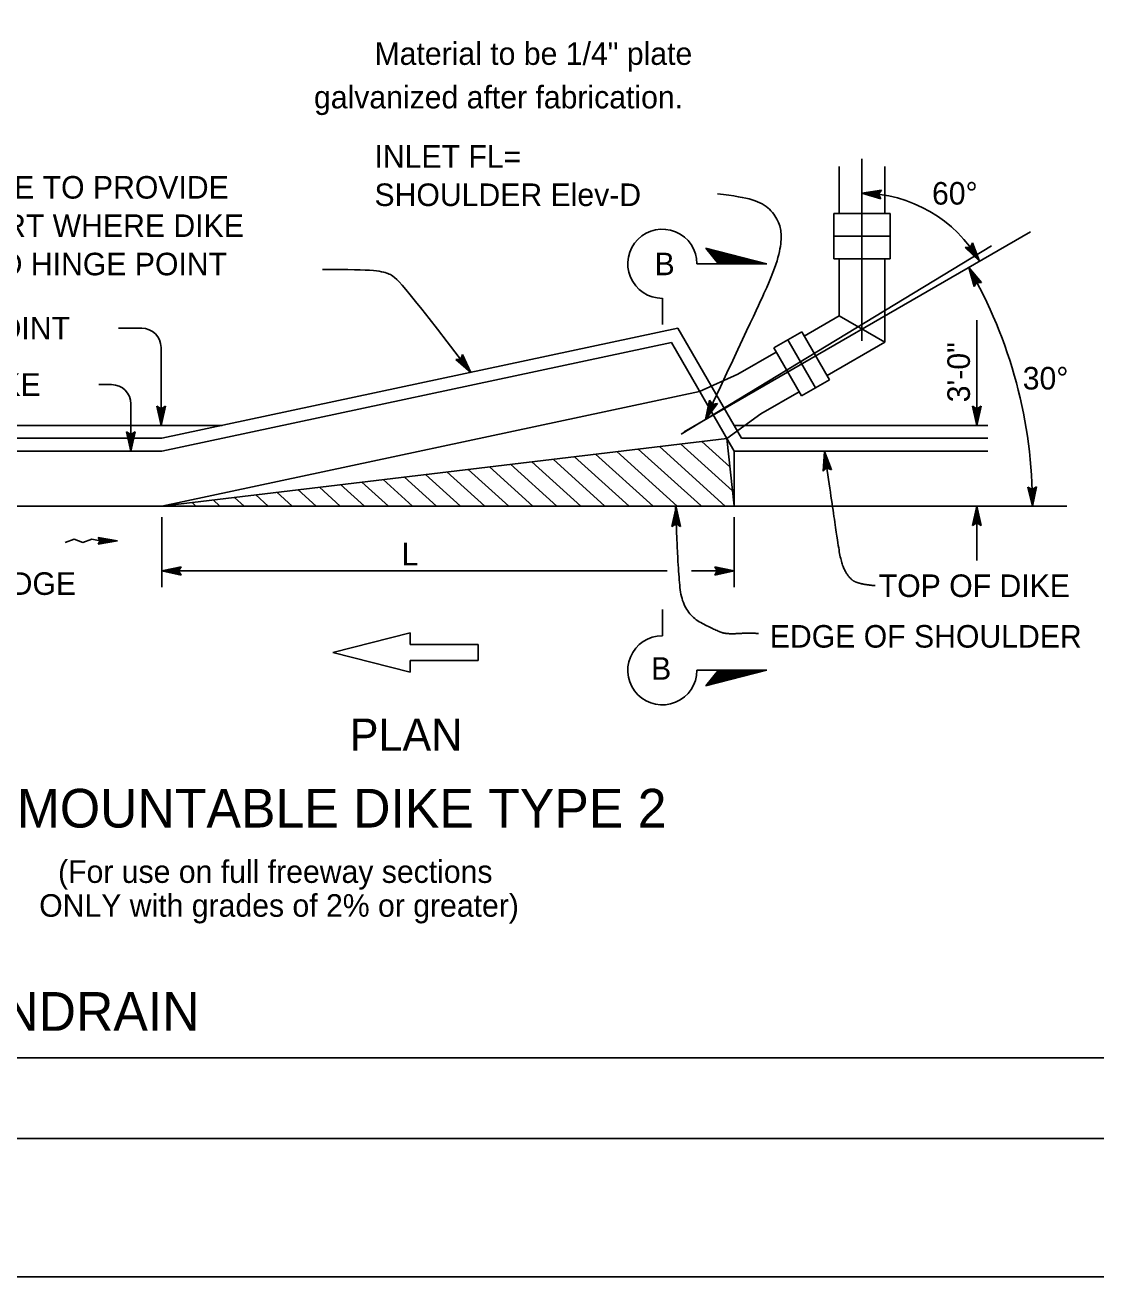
# Model space of a CAD drawing. Extents: x -894 to 866, y -472 to 714.
# Drawn here: x 24.9 to 357.1, y -472.4 to -84.1 of the extents above; entities that cross this region are included whole.
import ezdxf

# ---------------------------------------------------------------- set-up
doc = ezdxf.new("R2010")
doc.units = 0
for name, color, linetype in [('22 Misc Cnst Det', 7, 'Continuous'), ('56 Stage 3 Anno', 7, 'Continuous'), ('57 Undefined', 7, 'Continuous'), ('60 Nongeo Data', 7, 'Continuous'), ('border_PLOTTING-ELEMENTS', 7, 'Continuous'), ('border_rw_22x34_Cut_Lines', 7, 'Continuous'), ('border_SHEET', 7, 'Continuous')]:
    doc.layers.add(name, color=color, linetype=linetype)

msp = doc.modelspace()

# ---------------------------------------------------------------- linework, layer by layer
at = {"layer": '22 Misc Cnst Det'}
for p, q in [((255.04, -158.13), (236.09, -153.3)), ((240.01, -158.13), (236.09, -153.3)), ((253.48, -158.13), (236.5, -153.8)), ((251.92, -158.13), (236.9, -154.3)), ((250.37, -158.13), (237.31, -154.8)), ((248.81, -158.13), (237.71, -155.3)), ((233.33, -158.13), (255.04, -158.13)), ((247.25, -158.13), (238.12, -155.8)), ((245.69, -158.13), (238.52, -156.3)), ((244.13, -158.13), (238.93, -156.8)), ((242.57, -158.13), (239.34, -157.3)), ((241.02, -158.13), (239.74, -157.8)), ((222.62, -168.84), (222.62, -176.99)), ((222.62, -273.51), (222.62, -265.36)), ((233.33, -284.23), (255.04, -284.23)), ((255.04, -284.23), (236.09, -289.06)), ((240.01, -284.23), (236.09, -289.06)), ((253.48, -284.23), (236.5, -288.56)), ((251.92, -284.23), (236.9, -288.06)), ((250.37, -284.23), (237.31, -287.56)), ((248.81, -284.23), (237.71, -287.06)), ((247.25, -284.23), (238.12, -286.56)), ((245.69, -284.23), (238.53, -286.05)), ((244.13, -284.23), (238.93, -285.55)), ((242.57, -284.23), (239.34, -285.05)), ((241.02, -284.23), (239.74, -284.55))]:
    msp.add_line(p, q, dxfattribs=at)
for centre, start, end in [((222.62, -158.13), 0, 270.0005), ((222.62, -284.23), 89.9995, 360)]:
    msp.add_arc(centre, 10.72, start, end, dxfattribs=at)
at = {"layer": '56 Stage 3 Anno'}
for p, q in [((284.53, -182.03), (284.53, -125.59)), ((284.52, -136.25), (290.59, -135.28)), ((285.91, -136.33), (290.33, -135.63)), ((290.59, -135.28), (289.71, -136.56)), ((290.59, -135.28), (290.59, -135.28)), ((290.43, -137.95), (284.52, -136.25)), ((284.52, -136.25), (284.52, -136.25)), ((290.24, -137.58), (285.9, -136.34)), ((287.28, -136.42), (290.14, -135.96)), ((290.02, -137.21), (287.28, -136.42)), ((288.66, -136.5), (289.88, -136.31)), ((289.87, -136.85), (288.66, -136.5)), ((289.71, -136.56), (290.43, -137.95)), ((290.43, -137.95), (290.43, -137.95)), ((229.35, -210.23), (336.8, -148.2)), ((316.59, -153.1), (318.14, -153.03)), ((321.03, -157.35), (316.59, -153.1)), ((316.59, -153.1), (316.59, -153.1)), ((320.25, -156.2), (317.02, -153.1)), ((319.49, -155.05), (317.4, -153.05)), ((318.73, -153.9), (317.83, -153.05)), ((318.14, -153.03), (318.81, -151.62)), ((318.27, -152.73), (318.73, -153.9)), ((318.46, -152.39), (319.49, -155.05)), ((318.63, -152), (320.26, -156.2)), ((318.81, -151.62), (318.81, -151.62)), ((318.81, -151.62), (321.03, -157.35)), ((321.03, -157.35), (321.03, -157.35)), ((319.32, -165.22), (317.64, -159.31)), ((317.64, -159.31), (317.64, -159.31)), ((317.64, -159.31), (321.66, -163.95)), ((319.53, -164.86), (318.3, -160.52)), ((318.31, -160.53), (321.24, -163.92)), ((319.73, -164.49), (318.95, -161.74)), ((318.95, -161.74), (320.85, -163.93)), ((319.95, -164.17), (319.61, -162.96)), ((319.61, -162.96), (320.42, -163.89)), ((320.11, -163.88), (319.32, -165.22)), ((319.32, -165.22), (319.32, -165.22)), ((321.66, -163.95), (320.11, -163.88)), ((321.66, -163.95), (321.66, -163.95)), ((53.9, -178.1), (61.14, -178.1)), ((320.19, -175.64), (320.19, -208.34)), ((67.14, -184.1), (67.14, -208.28)), ((160.07, -187.69), (160.66, -186.24)), ((160.66, -186.24), (160.66, -186.24)), ((160.66, -186.24), (163.18, -191.85)), ((158.52, -187.84), (160.07, -187.69)), ((163.18, -191.85), (158.52, -187.84)), ((158.52, -187.84), (158.52, -187.84)), ((162.35, -190.74), (158.95, -187.81)), ((161.53, -189.63), (159.33, -187.75)), ((160.7, -188.53), (159.76, -187.72)), ((160.18, -187.38), (160.7, -188.53)), ((160.36, -187.03), (161.53, -189.63)), ((160.5, -186.63), (162.36, -190.74)), ((163.18, -191.85), (163.18, -191.85)), ((47.86, -195.61), (51.78, -195.61)), ((57.78, -201.61), (57.78, -216.28)), ((235.96, -206.41), (237.26, -200.41)), ((239.68, -201.52), (235.96, -206.41)), ((236.54, -205.15), (237.49, -200.77)), ((239.27, -201.57), (236.54, -205.16)), ((237.12, -203.91), (237.73, -201.08)), ((238.85, -201.63), (237.12, -203.91)), ((237.26, -200.41), (237.26, -200.41)), ((237.26, -200.41), (238.13, -201.69)), ((237.69, -202.65), (237.96, -201.44)), ((238.46, -201.65), (237.69, -202.65)), ((238.13, -201.69), (239.68, -201.52)), ((239.68, -201.52), (239.68, -201.52)), ((67.14, -208.28), (65.8, -202.28)), ((65.8, -202.28), (65.8, -202.28)), ((65.8, -202.28), (67.14, -203.08)), ((67.13, -206.88), (66.16, -202.51)), ((67.14, -205.51), (66.51, -202.69)), ((67.14, -204.13), (66.87, -202.92)), ((67.14, -203.08), (68.47, -202.28)), ((68.47, -202.28), (67.14, -208.28)), ((68.12, -202.49), (67.14, -206.9)), ((67.76, -202.73), (67.14, -205.51)), ((67.41, -202.9), (67.14, -204.13)), ((68.47, -202.28), (68.47, -202.28)), ((320.19, -208.34), (318.86, -202.34)), ((318.86, -202.34), (318.86, -202.34)), ((318.86, -202.34), (320.19, -203.14)), ((320.19, -206.95), (319.22, -202.57)), ((320.19, -205.57), (319.57, -202.75)), ((320.19, -204.19), (319.92, -202.98)), ((320.19, -203.14), (321.53, -202.34)), ((321.53, -202.34), (320.19, -208.34)), ((321.17, -202.55), (320.19, -206.96)), ((320.81, -202.79), (320.19, -205.57)), ((320.47, -202.96), (320.19, -204.19)), ((321.53, -202.34), (321.53, -202.34)), ((67.14, -208.28), (67.14, -208.28)), ((235.96, -206.41), (235.96, -206.41)), ((320.19, -208.34), (320.19, -208.34)), ((57.78, -216.28), (56.45, -210.28)), ((56.45, -210.28), (56.45, -210.28)), ((56.45, -210.28), (57.78, -211.08)), ((57.78, -214.89), (56.81, -210.51)), ((57.79, -213.51), (57.16, -210.69)), ((57.79, -212.13), (57.52, -210.92)), ((57.78, -211.08), (59.12, -210.28)), ((59.12, -210.28), (57.78, -216.28)), ((58.77, -210.49), (57.78, -214.9)), ((58.41, -210.73), (57.79, -213.51)), ((58.06, -210.9), (57.79, -212.13)), ((59.12, -210.28), (59.12, -210.28)), ((57.78, -216.28), (57.78, -216.28)), ((272.48, -222.45), (272.89, -216.32)), ((272.89, -216.32), (272.89, -216.32)), ((272.89, -216.32), (275.12, -222.04)), ((272.8, -222.18), (273.1, -217.68)), ((273.11, -217.69), (274.73, -221.87)), ((273.12, -221.9), (273.31, -219.05)), ((273.31, -219.05), (274.36, -221.74)), ((273.44, -221.67), (273.52, -220.41)), ((273.52, -220.41), (273.97, -221.57)), ((273.68, -221.46), (272.48, -222.45)), ((272.48, -222.45), (272.48, -222.45)), ((275.12, -222.04), (273.68, -221.46)), ((275.12, -222.04), (275.12, -222.04)), ((337.45, -233.35), (335.96, -227.39)), ((335.96, -227.39), (335.96, -227.39)), ((335.96, -227.39), (337.31, -228.15)), ((337.41, -231.96), (336.33, -227.61)), ((337.38, -230.59), (336.68, -227.78)), ((337.34, -229.21), (337.05, -228.01)), ((337.31, -228.15), (338.63, -227.32)), ((337.59, -227.97), (337.34, -229.21)), ((337.93, -227.79), (337.38, -230.59)), ((338.28, -227.55), (337.41, -231.97)), ((338.63, -227.32), (337.45, -233.35)), ((338.63, -227.32), (338.63, -227.32)), ((67.35, -236.7), (67.35, -258.48)), ((225.61, -239.58), (226.95, -233.58)), ((225.97, -239.37), (226.95, -234.96)), ((226.33, -239.13), (226.95, -236.35)), ((226.95, -233.58), (226.95, -233.58)), ((226.95, -233.58), (228.28, -239.58)), ((226.95, -234.97), (227.92, -239.35)), ((226.95, -236.35), (227.57, -239.17)), ((244.87, -236.7), (244.87, -258.48)), ((318.85, -239.27), (320.19, -233.27)), ((319.2, -239.06), (320.19, -234.65)), ((319.56, -238.82), (320.19, -236.04)), ((320.19, -233.27), (320.19, -233.27)), ((320.19, -233.27), (321.52, -239.27)), ((320.19, -233.27), (320.19, -250.17)), ((320.19, -234.67), (321.16, -239.04)), ((320.19, -236.04), (320.81, -238.86)), ((337.45, -233.35), (337.45, -233.35)), ((226.95, -238.78), (225.61, -239.58)), ((225.61, -239.58), (225.61, -239.58)), ((226.67, -238.96), (226.95, -237.73)), ((226.95, -237.73), (227.22, -238.94)), ((228.28, -239.58), (226.95, -238.78)), ((228.28, -239.58), (228.28, -239.58)), ((320.19, -238.47), (318.85, -239.27)), ((318.85, -239.27), (318.85, -239.27)), ((319.91, -238.65), (320.19, -237.42)), ((320.19, -237.42), (320.45, -238.63)), ((321.52, -239.27), (320.19, -238.47)), ((321.52, -239.27), (321.52, -239.27)), ((47.61, -243.01), (53.62, -244.07)), ((48.23, -244.07), (47.61, -243.01)), ((53.62, -244.07), (47.61, -245.13)), ((47.61, -245.13), (48.23, -244.07)), ((47.78, -243.29), (52.18, -244.07)), ((52.18, -244.07), (47.78, -244.85)), ((47.94, -243.58), (50.76, -244.07)), ((50.76, -244.07), (47.94, -244.57)), ((48.11, -243.86), (49.3, -244.07)), ((49.3, -244.07), (48.11, -244.28)), ((67.35, -253.43), (73.35, -252.1)), ((73.35, -252.1), (72.55, -253.43)), ((73.35, -252.1), (73.35, -252.1)), ((239.67, -253.43), (238.87, -252.09)), ((238.87, -252.09), (238.87, -252.09)), ((238.87, -252.09), (244.87, -253.43)), ((73.35, -254.77), (67.35, -253.43)), ((67.35, -253.43), (67.35, -253.43)), ((67.35, -253.43), (224.09, -253.43)), ((73.13, -254.42), (68.73, -253.43)), ((68.74, -253.43), (73.11, -252.46)), ((70.11, -253.44), (72.94, -252.81)), ((72.9, -254.06), (70.11, -253.44)), ((71.49, -253.44), (72.7, -253.17)), ((72.72, -253.71), (71.49, -253.44)), ((72.55, -253.43), (73.35, -254.77)), ((73.35, -254.77), (73.35, -254.77)), ((231.62, -253.43), (244.87, -253.43)), ((244.87, -253.43), (238.87, -254.76)), ((238.87, -254.76), (239.67, -253.43)), ((238.87, -254.76), (238.87, -254.76)), ((239.09, -252.45), (243.49, -253.43)), ((243.48, -253.44), (239.11, -254.41)), ((242.11, -253.43), (239.28, -254.06)), ((239.32, -252.81), (242.11, -253.43)), ((239.5, -253.16), (240.73, -253.43)), ((240.73, -253.43), (239.52, -253.7)), ((244.87, -253.43), (244.87, -253.43))]:
    msp.add_line(p, q, dxfattribs=at)
msp.add_lwpolyline([(37.42, -244.57), (40.17, -243.58), (42.92, -244.57), (45.67, -243.58), (48.23, -244.07), (53.62, -244.07)], dxfattribs=at)
for centre, radius, start, end in [((284.53, -178.37), 42.12, 29.9408, 90.0102), ((189.44, -233.27), 148.01, 359.97, 29.9821), ((61.13, -184.1), 6, 0, 90), ((51.78, -201.61), 6, 0, 90)]:
    msp.add_arc(centre, radius, start, end, dxfattribs=at)
for points, degree in [([(239.72, -136.43), (244.96, -137.03), (251.25, -138.07), (256.19, -140.92), (259.03, -145.57), (259.63, -149.01), (259.18, -154.71), (256.04, -163.69), (249.77, -176.69), (235.96, -206.41)], 3), ([(163.18, -191.85), (141.35, -163.1), (138.29, -161.21), (133.62, -159.73), (117.2, -159.95)], 3), ([(272.89, -216.32), (276.53, -241.12), (278.02, -250.87), (280.17, -255.17), (283.14, -257.49), (288.6, -257.98)], 2), ([(226.72, -233.14), (227.29, -250.36), (228.83, -266.42), (240.57, -272.64), (244.19, -272.98), (249.03, -272.64), (252.48, -272.81)], 2)]:
    msp.add_open_spline(points, degree=degree, dxfattribs=at)
at = {"layer": '60 Nongeo Data'}
for p, q in [((277.44, -142.56), (277.44, -127.92)), ((291.62, -142.56), (291.62, -127.92)), ((275.81, -142.56), (293.25, -142.56)), ((275.81, -156.56), (275.81, -142.56)), ((293.25, -156.56), (293.25, -142.56)), ((275.81, -149.56), (293.25, -149.56)), ((228.43, -210.99), (324.74, -152.54)), ((275.81, -156.56), (293.25, -156.56)), ((277.44, -174.28), (277.44, -156.56)), ((291.62, -182.46), (291.62, -156.56)), ((266.62, -180.53), (277.44, -174.28)), ((291.62, -182.46), (277.44, -174.28)), ((67.35, -212.27), (227.47, -178.14)), ((227.47, -178.14), (247.18, -212.27)), ((257.21, -184.23), (265.87, -179.23)), ((261.54, -181.73), (270.13, -196.6)), ((265.87, -179.23), (274.46, -194.1)), ((273.71, -192.8), (291.62, -182.46)), ((67.35, -216.27), (225.42, -182.58)), ((225.42, -182.58), (244.87, -216.27)), ((246.04, -192.41), (257.96, -185.53)), ((257.21, -184.23), (265.8, -199.1)), ((234.16, -197.72), (246.04, -192.41)), ((265.8, -199.1), (274.46, -194.1)), ((67.35, -233.27), (234.16, -197.72)), ((253.13, -204.68), (265.05, -197.8)), ((242.59, -212.32), (253.13, -204.68)), ((-0.35, -208.27), (86.11, -208.27)), ((244.87, -208.27), (323.56, -208.27)), ((-0.35, -212.27), (67.35, -212.27)), ((242.59, -212.32), (67.35, -233.27)), ((234.87, -213.25), (243.54, -221.07)), ((244.87, -233.26), (242.59, -212.32)), ((247.18, -212.27), (323.56, -212.27)), ((-0.35, -216.27), (67.35, -216.27)), ((201.92, -217.19), (219.75, -233.27)), ((208.51, -216.4), (227.21, -233.27)), ((215.1, -215.61), (234.54, -233.15)), ((242.14, -233.27), (221.69, -214.82)), ((228.28, -214.03), (244.36, -228.54)), ((244.87, -216.27), (244.87, -233.26)), ((244.87, -216.27), (323.56, -216.27)), ((168.97, -221.13), (182.43, -233.27)), ((175.56, -220.34), (189.9, -233.27)), ((182.15, -219.55), (197.35, -233.27)), ((188.74, -218.76), (204.82, -233.27)), ((195.33, -217.97), (212.29, -233.27)), ((136.02, -225.06), (145.12, -233.27)), ((142.61, -224.28), (152.58, -233.27)), ((149.2, -223.49), (160.04, -233.27)), ((155.79, -222.7), (167.51, -233.27)), ((162.38, -221.91), (174.97, -233.27)), ((103.07, -229), (107.8, -233.27)), ((109.66, -228.22), (115.27, -233.27)), ((116.25, -227.43), (122.73, -233.27)), ((130.19, -233.27), (122.84, -226.64)), ((129.43, -225.85), (137.65, -233.27)), ((76.79, -232.23), (77.95, -233.27)), ((83.3, -231.37), (85.41, -233.27)), ((92.88, -233.27), (89.89, -230.58)), ((96.48, -229.79), (100.34, -233.27)), ((-0.35, -233.27), (348.1, -233.27)), ((244.87, -233.27), (305.78, -233.27)), ((120.45, -278.71), (144.36, -272.57)), ((144.36, -272.57), (144.36, -276.21)), ((144.36, -284.85), (120.45, -278.71)), ((144.36, -276.21), (165.46, -276.21)), ((165.46, -276.21), (165.46, -278.71)), ((165.46, -278.71), (165.46, -281.21)), ((165.46, -281.21), (144.36, -281.21)), ((144.36, -281.21), (144.36, -284.85))]:
    msp.add_line(p, q, dxfattribs=at)
at = {"layer": 'border_PLOTTING-ELEMENTS'}
for points in [[(-894.04, -472.44), (865.96, -472.44), (865.96, 713.56), (-894.04, 713.56)], [(-864.04, 670.56), (835.96, 670.56), (835.96, -429.44), (-864.04, -429.44)]]:
    msp.add_lwpolyline(points, close=True, dxfattribs=at)
at = {"layer": 'border_rw_22x34_Cut_Lines'}
msp.add_lwpolyline([(-864.04, 670.56), (835.96, 670.56), (835.96, -429.44), (-864.04, -429.44)], close=True, dxfattribs=at)
at = {"layer": 'border_SHEET'}
msp.add_line((810.96, -404.44), (-814.04, -404.44), dxfattribs=at)

# ---------------------------------------------------------------- texts
at = {"layer": '57 Undefined'}
for s, height, p in [('Material to be 1/4" plate', 7, (133.35, -96.42)), ('galvanized after fabrication.', 7, (114.57, -109.92)), ('INLET FL=', 7, (133.33, -128.31)), ('EXTEND DIKE BASE TO PROVIDE', 7, (-62.19, -137.9)), ('SHOULDER Elev-D', 7, (133.33, -140.21)), ('60°', 7, (306.26, -139.76)), ('SUITABLE SUPPORT WHERE DIKE', 7, (-62.19, -149.8)), ('EXTENDS BEYOND HINGE POINT', 7, (-62.19, -161.7)), ('B', 7, (220.21, -161.67)), ('HINGE POINT', 7, (-21.96, -181.6)), ('30°', 7, (334.4, -197.13)), ('TOP OF DIKE', 7, (-29.48, -199.11)), ('L', 7, (141.77, -251.68)), ('FLOW ALONG EDGE', 7, (-50.77, -260.84)), ('TOP OF DIKE', 7, (289.75, -261.5)), ('EDGE OF SHOULDER', 7, (255.95, -277.2)), ('B', 7, (219.12, -287.17)), ('PLAN', 10, (125.66, -309.21)), ('MOUNTABLE DIKE TYPE 2', 12, (22.38, -333.02)), ('(For use on full freeway sections', 7, (35.19, -350.19)), ('ONLY with grades of 2% or greater)', 7, (29.33, -360.69)), ('ENTRANCE TAPER AND PIPE DOWNDRAIN', 12, (-251.69, -396.06))]:
    msp.add_text(s, height=height, dxfattribs=at).set_placement(p)
msp.add_text('3\'-0"', height=7, rotation=90, dxfattribs=at).set_placement((318.02, -201.09))

doc.saveas('drawing.dxf')
